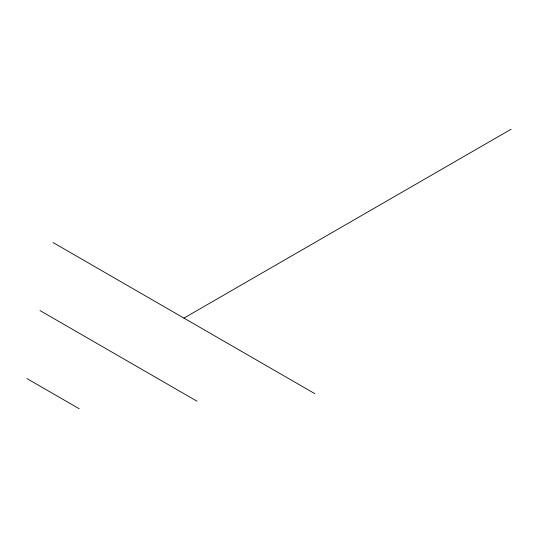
<?xml version="1.0" encoding="UTF-8"?>
<svg xmlns="http://www.w3.org/2000/svg" width="538" height="538" viewBox="0 0 538 538"><rect width="100%" height="100%" fill="white"/><g stroke="black" fill="none" stroke-linecap="round" stroke-linejoin="round"><path stroke-width="0.81" d="M183.935 318.113L511.1 129.228M53.074 242.557L314.804 393.661M39.987 310.554L197.022 401.22M26.9 378.55L79.247 408.772"/></g></svg>
